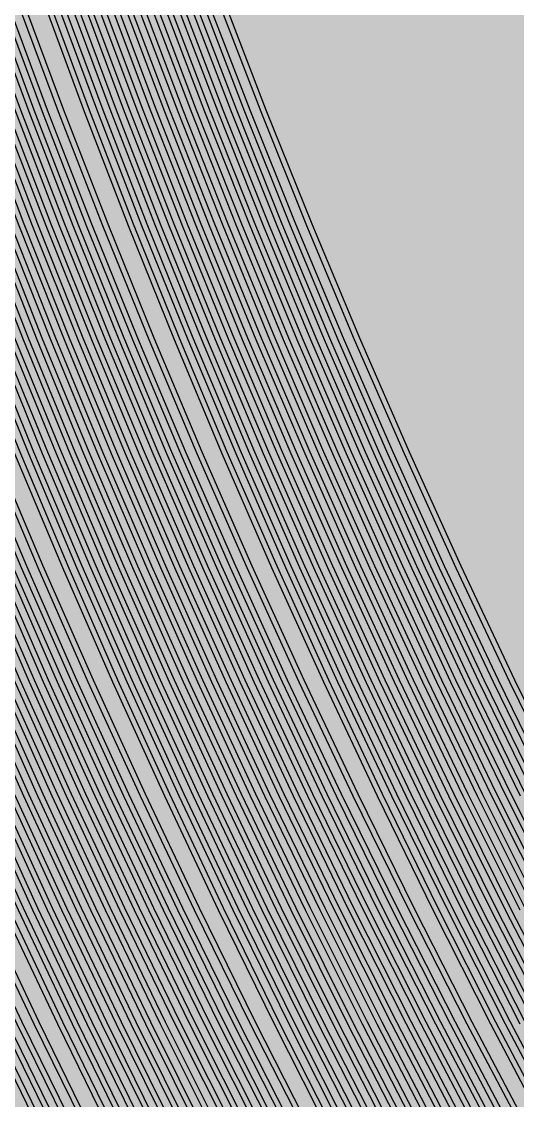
# Model space of a CAD drawing. Header units: metres. Extents: x -7231 to 10969, y -37556 to 1873.
# Drawn here: x 3864.8 to 4056, y -1401.5 to -985 of the extents above; entities that cross this region are included whole.
import ezdxf

# ---------------------------------------------------------------- set-up
doc = ezdxf.new("R2010")
doc.units = ezdxf.units.M
doc.layers.add('Metal1', color=4, linetype='CONTINUOUS')
doc.layers.add('Polyimide', color=7, linetype='CONTINUOUS')

msp = doc.modelspace()

# ---------------------------------------------------------------- hatches: boundary and pattern name
at = {"layer": 'Polyimide'}
msp.add_hatch(color=7, dxfattribs=at).paths.add_polyline_path([(4065.69, -468), (4066.67, -501.99), (4068.51, -535.99), (4071.41, -569.99), (4075.54, -603.99), (4081.04, -637.99), (4088.01, -671.99), (4096.52, -705.98), (4106.62, -739.98), (4118.33, -773.98), (4131.63, -807.98), (4146.49, -841.98), (4162.87, -875.98), (4180.68, -909.97), (4199.83, -943.97), (4220.22, -977.97), (4241.73, -1011.97), (4264.21, -1045.97), (4287.52, -1079.96), (4311.51, -1113.96), (4336.01, -1147.96), (4360.86, -1181.96), (4385.88, -1215.96), (4410.89, -1249.96), (4435.74, -1283.95), (4460.24, -1317.95), (4484.23, -1351.95), (4507.54, -1385.95), (4530.02, -1419.95), (4551.53, -1453.94), (4571.92, -1487.94), (4591.07, -1521.94), (4608.88, -1555.94), (4625.26, -1589.94), (4640.12, -1623.94), (4653.42, -1657.93), (4665.13, -1691.93), (4675.23, -1725.93), (4683.74, -1759.93), (4690.71, -1793.93), (4696.21, -1827.93), (4700.34, -1861.92), (4703.24, -1895.92), (4705.08, -1929.92), (4706.06, -1963.92), (4706.44, -1997.92), (4706.5, -2031.91), (4706.5, -4793.02), (4709.95, -4838.39), (4720.22, -4882.71), (4737.08, -4924.98), (4760.13, -4964.2), (4788.85, -4999.49), (4822.58, -5030.03), (4860.53, -5055.12), (4901.85, -5074.18), (4901.85, -5074.18), (4970.68, -5105.23), (5034.7, -5145.26), (5092.76, -5193.54), (5143.8, -5249.19), (5186.89, -5311.2), (5221.24, -5378.44), (5246.23, -5449.69), (5261.41, -5523.66), (5266.5, -5599), (5261.41, -5674.34), (5246.23, -5748.31), (5221.24, -5819.56), (5186.89, -5886.8), (5143.8, -5948.81), (5092.76, -6004.46), (5034.7, -6052.74), (4970.68, -6092.77), (4901.85, -6123.82), (4860.53, -6142.88), (4822.58, -6167.97), (4788.85, -6198.51), (4760.13, -6233.8), (4737.08, -6273.02), (4720.22, -6315.29), (4709.95, -6359.61), (4706.5, -6404.98), (4706.5, -9221.52), (4709.95, -9266.88), (4720.22, -9311.21), (4737.08, -9353.47), (4760.13, -9392.7), (4788.85, -9427.98), (4822.58, -9458.52), (4860.53, -9483.61), (4901.85, -9502.67), (4970.68, -9533.72), (5034.7, -9573.75), (5092.76, -9622.03), (5143.8, -9677.68), (5186.89, -9739.69), (5221.24, -9806.94), (5246.23, -9878.19), (5261.41, -9952.16), (5266.5, -10027.49), (5261.41, -10102.83), (5246.23, -10176.8), (5221.24, -10248.05), (5186.89, -10315.3), (5143.8, -10377.31), (5092.76, -10432.96), (5034.7, -10481.24), (4970.68, -10521.27), (4901.85, -10552.32), (4860.53, -10571.38), (4822.58, -10596.46), (4788.85, -10627), (4760.13, -10662.29), (4737.08, -10701.52), (4720.22, -10743.78), (4709.95, -10788.1), (4706.5, -10833.47), (4706.5, -13650.01), (4709.95, -13695.38), (4720.22, -13739.7), (4737.08, -13781.96), (4760.13, -13821.19), (4788.85, -13856.48), (4822.58, -13887.02), (4860.53, -13912.11), (4901.85, -13931.17), (4970.68, -13962.22), (5034.7, -14002.25), (5092.76, -14050.53), (5143.8, -14106.18), (5186.89, -14168.19), (5221.24, -14235.43), (5246.23, -14306.68), (5261.41, -14380.65), (5266.5, -14455.99), (5261.41, -14531.33), (5246.23, -14605.29), (5221.24, -14676.55), (5186.89, -14743.79), (5143.8, -14805.8), (5092.76, -14861.45), (5034.7, -14909.73), (4970.68, -14949.76), (4901.85, -14980.81), (4860.53, -14999.87), (4822.58, -15024.96), (4788.85, -15055.5), (4760.13, -15090.79), (4737.08, -15130.01), (4720.22, -15172.27), (4709.95, -15216.6), (4706.5, -15261.97), (4706.5, -15455.99), (4720.95, -15750.04), (4764.14, -16041.26), (4835.68, -16326.84), (4934.86, -16604.04), (5060.74, -16870.18), (5212.09, -17122.7), (5387.47, -17359.17), (5585.18, -17577.31), (5803.32, -17775.02), (6039.79, -17950.4), (6292.31, -18101.75), (6558.45, -18227.63), (6835.65, -18326.81), (7121.23, -18398.34), (7412.45, -18441.54), (7706.5, -18455.99), (9969.01, -18455.99), (10047.42, -18459.84), (10125.08, -18471.36), (10201.23, -18490.44), (10275.15, -18516.89), (10346.12, -18550.45), (10413.46, -18590.81), (10476.52, -18637.58), (10534.69, -18690.3), (10587.41, -18748.47), (10634.18, -18811.53), (10674.54, -18878.87), (10708.11, -18949.84), (10734.56, -19023.76), (10753.63, -19099.92), (10765.15, -19177.58), (10769.01, -19255.99), (10769.01, -20895.8), (10730.24, -20951.41), (10694.6, -21009.08), (10662.21, -21068.63), (10633.17, -21129.89), (10607.55, -21192.66), (10585.45, -21256.74), (10566.93, -21321.96), (10552.05, -21388.09), (10540.84, -21454.95), (10533.35, -21522.33), (10529.6, -21590.02), (10529.6, -21657.81), (10533.35, -21725.5), (10540.84, -21792.87), (10552.05, -21859.73), (10566.93, -21925.87), (10585.45, -21991.08), (10607.55, -22055.17), (10633.17, -22117.94), (10662.21, -22179.19), (10694.6, -22238.74), (10730.24, -22296.41), (10769.01, -22352.03), (10769.01, -32454.24), (10728.74, -32510.49), (10691.72, -32568.92), (10658.05, -32629.35), (10627.85, -32691.58), (10601.2, -32755.42), (10578.21, -32820.67), (10558.93, -32887.1), (10543.44, -32954.52), (10531.77, -33022.71), (10523.97, -33091.44), (10520.07, -33160.51), (10520.07, -33229.69), (10523.97, -33298.75), (10531.77, -33367.49), (10543.44, -33435.67), (10558.93, -33503.09), (10578.21, -33569.53), (10601.2, -33634.77), (10627.85, -33698.61), (10658.05, -33760.85), (10691.72, -33821.28), (10728.74, -33879.71), (10769.01, -33935.96), (10769.01, -36556), (10765.15, -36634.41), (10753.63, -36712.07), (10734.56, -36788.23), (10708.11, -36862.15), (10674.54, -36933.12), (10634.18, -37000.46), (10587.41, -37063.51), (10534.69, -37121.69), (10476.52, -37174.41), (10413.46, -37221.18), (10346.12, -37261.54), (10275.15, -37295.1), (10201.23, -37321.55), (10125.08, -37340.63), (10047.42, -37352.15), (9969.01, -37356), (-6231.01, -37356), (-6309.42, -37352.15), (-6387.08, -37340.63), (-6463.23, -37321.55), (-6537.15, -37295.1), (-6608.12, -37261.54), (-6675.46, -37221.18), (-6738.52, -37174.41), (-6796.69, -37121.69), (-6849.41, -37063.51), (-6896.18, -37000.46), (-6936.54, -36933.12), (-6970.11, -36862.15), (-6996.56, -36788.23), (-7015.63, -36712.07), (-7027.15, -36634.41), (-7031.01, -36556), (-7031.01, -33936), (-6990.74, -33879.75), (-6953.7, -33821.31), (-6920.03, -33760.88), (-6889.82, -33698.64), (-6863.18, -33634.8), (-6840.18, -33569.55), (-6820.9, -33503.11), (-6805.4, -33435.69), (-6793.74, -33367.49), (-6785.94, -33298.75), (-6782.03, -33229.68), (-6782.03, -33160.5), (-6785.94, -33091.43), (-6793.74, -33022.69), (-6805.4, -32954.5), (-6820.9, -32887.07), (-6840.18, -32820.63), (-6863.18, -32755.39), (-6889.82, -32691.54), (-6920.03, -32629.3), (-6953.7, -32568.87), (-6990.74, -32510.43), (-7031.01, -32454.18), (-7031.01, -22364.83), (-6990.74, -22308.58), (-6953.7, -22250.14), (-6920.03, -22189.71), (-6889.82, -22127.47), (-6863.18, -22063.62), (-6840.18, -21998.38), (-6820.9, -21931.94), (-6805.4, -21864.51), (-6793.74, -21796.32), (-6785.94, -21727.58), (-6782.03, -21658.51), (-6782.03, -21589.33), (-6785.94, -21520.26), (-6793.74, -21451.52), (-6805.4, -21383.32), (-6820.9, -21315.9), (-6840.18, -21249.46), (-6863.18, -21184.21), (-6889.82, -21120.37), (-6920.03, -21058.13), (-6953.7, -20997.7), (-6990.74, -20939.26), (-7031.01, -20883.01), (-7031.01, -19255.99), (-7027.15, -19177.58), (-7015.63, -19099.92), (-6996.56, -19023.76), (-6970.11, -18949.84), (-6936.54, -18878.87), (-6896.18, -18811.53), (-6849.41, -18748.47), (-6796.69, -18690.3), (-6738.52, -18637.58), (-6675.46, -18590.81), (-6608.12, -18550.45), (-6537.15, -18516.89), (-6463.23, -18490.44), (-6387.08, -18471.36), (-6309.42, -18459.84), (-6231.01, -18455.99), (-3968.5, -18455.99), (-3674.45, -18441.54), (-3383.23, -18398.34), (-3097.65, -18326.81), (-2820.45, -18227.63), (-2554.31, -18101.75), (-2301.79, -17950.4), (-2065.32, -17775.02), (-1847.18, -17577.31), (-1649.47, -17359.17), (-1474.09, -17122.7), (-1322.74, -16870.18), (-1196.86, -16604.04), (-1097.68, -16326.84), (-1026.14, -16041.26), (-982.95, -15750.04), (-968.5, -15455.99), (-968.5, -15261.97), (-971.95, -15216.6), (-982.22, -15172.27), (-999.08, -15130.01), (-1022.13, -15090.79), (-1050.85, -15055.5), (-1084.58, -15024.96), (-1122.53, -14999.87), (-1163.85, -14980.81), (-1232.68, -14949.76), (-1296.7, -14909.73), (-1354.76, -14861.45), (-1405.8, -14805.8), (-1448.89, -14743.79), (-1483.24, -14676.55), (-1508.23, -14605.29), (-1523.41, -14531.33), (-1528.5, -14455.99), (-1523.41, -14380.65), (-1508.23, -14306.68), (-1483.24, -14235.43), (-1448.89, -14168.19), (-1405.8, -14106.18), (-1354.76, -14050.53), (-1296.7, -14002.25), (-1232.68, -13962.22), (-1163.85, -13931.17), (-1122.53, -13912.11), (-1084.58, -13887.02), (-1050.85, -13856.48), (-1022.13, -13821.19), (-999.08, -13781.96), (-982.22, -13739.7), (-971.95, -13695.38), (-968.5, -13650.01), (-968.5, -12309.64), (-971.95, -12264.27), (-982.22, -12219.94), (-999.08, -12177.68), (-1022.13, -12138.46), (-1050.85, -12103.17), (-1084.58, -12072.63), (-1122.53, -12047.54), (-1163.85, -12028.48), (-1232.68, -11997.43), (-1296.7, -11957.4), (-1354.76, -11909.12), (-1405.8, -11853.47), (-1448.89, -11791.46), (-1483.24, -11724.22), (-1508.23, -11652.96), (-1523.41, -11579), (-1528.5, -11503.66), (-1523.41, -11428.32), (-1508.23, -11354.35), (-1483.24, -11283.1), (-1448.89, -11215.86), (-1405.8, -11153.85), (-1354.76, -11098.2), (-1296.7, -11049.92), (-1232.68, -11009.89), (-1163.85, -10978.84), (-1122.53, -10959.78), (-1084.58, -10934.69), (-1050.85, -10904.15), (-1022.13, -10868.86), (-999.08, -10829.63), (-982.22, -10787.37), (-971.95, -10743.05), (-968.5, -10697.68), (-968.5, -9357.31), (-971.95, -9311.94), (-982.22, -9267.62), (-999.08, -9225.35), (-1022.13, -9186.13), (-1050.85, -9150.84), (-1084.58, -9120.3), (-1122.53, -9095.21), (-1163.85, -9076.15), (-1163.85, -9076.15), (-1232.68, -9045.1), (-1296.7, -9005.07), (-1354.76, -8956.79), (-1405.8, -8901.14), (-1448.89, -8839.13), (-1483.24, -8771.89), (-1508.23, -8700.64), (-1523.41, -8626.67), (-1528.5, -8551.33), (-1523.41, -8475.99), (-1508.23, -8402.02), (-1483.24, -8330.77), (-1448.89, -8263.53), (-1405.8, -8201.52), (-1354.76, -8145.87), (-1296.7, -8097.59), (-1232.68, -8057.56), (-1163.85, -8026.51), (-1163.85, -8026.51), (-1122.53, -8007.45), (-1084.58, -7982.36), (-1050.85, -7951.82), (-1022.13, -7916.53), (-999.08, -7877.31), (-982.22, -7835.04), (-971.95, -7790.72), (-968.5, -7745.35), (-968.5, -6404.98), (-971.95, -6359.61), (-982.22, -6315.29), (-999.08, -6273.02), (-1022.13, -6233.8), (-1050.85, -6198.51), (-1084.58, -6167.97), (-1122.53, -6142.88), (-1163.85, -6123.82), (-1163.85, -6123.82), (-1232.68, -6092.77), (-1296.7, -6052.74), (-1354.76, -6004.46), (-1405.8, -5948.81), (-1448.89, -5886.8), (-1483.24, -5819.56), (-1508.23, -5748.31), (-1523.41, -5674.34), (-1528.5, -5599), (-1523.41, -5523.66), (-1508.23, -5449.69), (-1483.24, -5378.44), (-1448.89, -5311.2), (-1405.8, -5249.19), (-1354.76, -5193.54), (-1296.7, -5145.26), (-1232.68, -5105.23), (-1163.85, -5074.18), (-1163.85, -5074.18), (-1122.53, -5055.12), (-1084.58, -5030.03), (-1050.85, -4999.49), (-1022.13, -4964.2), (-999.08, -4924.98), (-982.22, -4882.71), (-971.95, -4838.39), (-968.5, -4793.02), (-968.5, -2031.91), (-968.44, -1997.92), (-968.06, -1963.92), (-967.05, -1929.92), (-965.18, -1895.92), (-962.22, -1861.92), (-958.01, -1827.93), (-952.41, -1793.93), (-945.31, -1759.93), (-936.64, -1725.93), (-926.35, -1691.93), (-914.43, -1657.93), (-900.88, -1623.94), (-885.74, -1589.94), (-869.05, -1555.94), (-850.91, -1521.94), (-831.4, -1487.94), (-810.63, -1453.94), (-788.72, -1419.95), (-765.82, -1385.95), (-742.07, -1351.95), (-717.63, -1317.95), (-692.67, -1283.95), (-667.36, -1249.96), (-641.88, -1215.96), (-616.39, -1181.96), (-591.08, -1147.96), (-566.12, -1113.96), (-541.68, -1079.96), (-517.93, -1045.97), (-495.03, -1011.97), (-473.12, -977.97), (-452.35, -943.97), (-432.84, -909.97), (-414.7, -875.98), (-398.01, -841.98), (-382.87, -807.98), (-369.32, -773.98), (-357.4, -739.98), (-347.11, -705.98), (-338.44, -671.99), (-331.34, -637.99), (-325.74, -603.99), (-321.53, -569.99), (-318.57, -535.99), (-316.7, -501.99), (-315.69, -468), (-315.31, -434), (-315.25, -400), (-315.25, 401), (-315.25, 451), (-315.25, 1644), (-270.25, 1644), (-270.03, 1637.13), (-269.35, 1630.29), (-268.23, 1623.52), (-266.67, 1616.82), (-264.68, 1610.25), (-262.26, 1603.82), (-259.42, 1597.56), (-256.18, 1591.5), (-252.55, 1585.67), (-248.55, 1580.08), (-244.19, 1574.77), (-239.5, 1569.75), (-234.48, 1565.06), (-229.17, 1560.7), (-223.58, 1556.7), (-217.75, 1553.07), (-211.69, 1549.83), (-205.43, 1546.99), (-199, 1544.57), (-192.43, 1542.58), (-185.73, 1541.02), (-178.96, 1539.9), (-172.12, 1539.22), (-165.25, 1539), (-158.38, 1539.22), (-151.54, 1539.9), (-144.77, 1541.02), (-138.07, 1542.58), (-131.5, 1544.57), (-125.07, 1546.99), (-118.81, 1549.83), (-112.75, 1553.07), (-106.92, 1556.7), (-101.33, 1560.7), (-96.02, 1565.06), (-91, 1569.75), (-86.31, 1574.77), (-81.95, 1580.08), (-77.95, 1585.67), (-74.32, 1591.5), (-71.08, 1597.56), (-68.24, 1603.82), (-65.82, 1610.25), (-63.83, 1616.82), (-62.27, 1623.52), (-61.15, 1630.29), (-60.47, 1637.13), (-60.25, 1644), (1853, 1644), (1853, 1573), (3815.25, 1573), (3815.46, 1579.54), (3816.11, 1586.05), (3817.17, 1592.51), (3818.66, 1598.88), (3820.56, 1605.14), (3822.86, 1611.27), (3825.56, 1617.23), (3828.65, 1623), (3832.1, 1628.56), (3835.91, 1633.88), (3840.07, 1638.93), (3844.54, 1643.71), (3849.32, 1648.18), (3854.37, 1652.34), (3859.69, 1656.15), (3865.25, 1659.6), (3871.02, 1662.69), (3876.98, 1665.39), (3883.11, 1667.69), (3889.37, 1669.59), (3895.74, 1671.08), (3902.2, 1672.14), (3908.71, 1672.79), (3915.25, 1673), (3921.79, 1672.79), (3928.3, 1672.14), (3934.76, 1671.08), (3941.13, 1669.59), (3947.39, 1667.69), (3953.52, 1665.39), (3959.48, 1662.69), (3965.25, 1659.6), (3970.81, 1656.15), (3976.13, 1652.34), (3981.18, 1648.18), (3985.96, 1643.71), (3990.43, 1638.93), (3994.59, 1633.88), (3998.4, 1628.56), (4001.85, 1623), (4004.94, 1617.23), (4007.64, 1611.27), (4009.94, 1605.14), (4011.84, 1598.88), (4013.33, 1592.51), (4014.39, 1586.05), (4015.04, 1579.54), (4015.25, 1573), (4065.25, 1573), (4065.25, 451), (4065.25, 401), (4065.25, -400), (4065.31, -434), (4065.69, -468)])

# ---------------------------------------------------------------- linework, layer by layer
at = {"layer": 'Metal1'}
for points in [[(3873.19, -1416.09), (3851.79, -1372.06), (3831.11, -1328.03), (3811.17, -1284), (3791.95, -1239.97), (3773.45, -1195.93), (3755.64, -1151.9), (3738.53, -1107.87), (3722.11, -1063.84), (3706.37, -1019.81), (3691.3, -975.77), (3676.9, -931.74), (3663.16, -887.71), (3650.08, -843.68), (3637.64, -799.65), (3625.84, -755.61), (3614.68, -711.58), (3604.15, -667.55), (3594.25, -623.52), (3584.97, -579.49), (3576.31, -535.45)], [(3578.27, -535.08), (3586.93, -579.09), (3596.2, -623.09), (3606.1, -667.1), (3616.62, -711.1), (3627.77, -755.11), (3639.57, -799.12), (3652, -843.12), (3665.08, -887.13), (3678.81, -931.13), (3693.2, -975.14), (3708.26, -1019.15), (3723.99, -1063.15), (3740.4, -1107.16), (3757.5, -1151.17), (3775.29, -1195.17), (3793.79, -1239.18), (3813, -1283.18), (3832.93, -1327.19), (3853.59, -1371.2), (3874.99, -1415.2)], [(3878.93, -1416.09), (3857.44, -1372.06), (3836.7, -1328.03), (3816.69, -1284), (3797.41, -1239.97), (3778.83, -1195.93), (3760.97, -1151.9), (3743.8, -1107.87), (3727.32, -1063.84), (3711.53, -1019.81), (3696.41, -975.78), (3681.96, -931.74), (3668.17, -887.71), (3655.03, -843.68), (3642.55, -799.65), (3630.71, -755.62), (3619.51, -711.58), (3608.95, -667.55), (3599.01, -623.52), (3589.7, -579.49), (3581.01, -535.45)], [(3582.97, -535.08), (3591.66, -579.09), (3600.97, -623.09), (3610.9, -667.1), (3621.46, -711.1), (3632.65, -755.11), (3644.48, -799.11), (3656.95, -843.12), (3670.08, -887.13), (3683.86, -931.13), (3698.3, -975.14), (3713.41, -1019.15), (3729.2, -1063.15), (3745.67, -1107.16), (3762.83, -1151.16), (3780.68, -1195.17), (3799.24, -1239.18), (3818.52, -1283.18), (3838.52, -1327.19), (3859.25, -1371.2), (3880.72, -1415.2)], [(3884.66, -1416.09), (3863.1, -1372.06), (3842.29, -1328.03), (3822.21, -1284), (3802.86, -1239.97), (3784.22, -1195.94), (3766.29, -1151.9), (3749.06, -1107.87), (3732.53, -1063.84), (3716.68, -1019.81), (3701.51, -975.78), (3687.01, -931.74), (3673.17, -887.71), (3659.99, -843.68), (3647.47, -799.65), (3635.59, -755.62), (3624.35, -711.58), (3613.75, -667.55), (3603.78, -623.52), (3594.43, -579.49), (3585.71, -535.45)], [(3587.67, -535.08), (3596.39, -579.08), (3605.73, -623.09), (3615.69, -667.1), (3626.29, -711.1), (3637.52, -755.11), (3649.39, -799.11), (3661.91, -843.12), (3675.08, -887.13), (3688.91, -931.13), (3703.4, -975.14), (3718.57, -1019.14), (3734.41, -1063.15), (3750.93, -1107.16), (3768.15, -1151.16), (3786.07, -1195.17), (3804.69, -1239.18), (3824.04, -1283.18), (3844.1, -1327.19), (3864.91, -1371.2), (3886.45, -1415.2)], [(3891.16, -1416.09), (3869.57, -1372.06), (3848.72, -1328.03), (3828.62, -1284), (3809.24, -1239.97), (3790.58, -1195.94), (3772.62, -1151.9), (3755.37, -1107.87), (3738.81, -1063.84), (3722.94, -1019.81), (3707.75, -975.78), (3693.23, -931.74), (3679.37, -887.71), (3666.18, -843.68), (3653.63, -799.65), (3641.74, -755.62), (3630.48, -711.58), (3619.87, -667.55), (3609.88, -623.52), (3600.52, -579.49), (3591.79, -535.45)], [(3593.75, -535.08), (3602.48, -579.08), (3611.84, -623.09), (3621.81, -667.1), (3632.42, -711.1), (3643.67, -755.11), (3655.56, -799.11), (3668.1, -843.12), (3681.28, -887.13), (3695.13, -931.13), (3709.64, -975.14), (3724.83, -1019.14), (3740.69, -1063.15), (3757.24, -1107.16), (3774.48, -1151.16), (3792.42, -1195.17), (3811.07, -1239.18), (3830.44, -1283.18), (3850.54, -1327.19), (3871.37, -1371.19), (3892.95, -1415.2)], [(3900.18, -1416.09), (3878.71, -1372.06), (3857.98, -1328.03), (3837.99, -1284), (3818.71, -1239.97), (3800.16, -1195.93), (3782.3, -1151.9), (3765.15, -1107.87), (3748.68, -1063.84), (3732.9, -1019.81), (3717.79, -975.78), (3703.35, -931.74), (3689.57, -887.71), (3676.44, -843.68), (3663.97, -799.65), (3652.14, -755.61), (3640.95, -711.58), (3630.39, -667.55), (3620.46, -623.52), (3611.15, -579.49), (3602.47, -535.45)], [(3604.43, -535.08), (3613.11, -579.09), (3622.41, -623.09), (3632.34, -667.1), (3642.89, -711.1), (3654.07, -755.11), (3665.9, -799.12), (3678.36, -843.12), (3691.48, -887.13), (3705.25, -931.13), (3719.68, -975.14), (3734.78, -1019.15), (3750.56, -1063.15), (3767.01, -1107.16), (3784.16, -1151.16), (3802, -1195.17), (3820.55, -1239.18), (3839.82, -1283.18), (3859.8, -1327.19), (3880.52, -1371.2), (3901.97, -1415.2)], [(3905.92, -1416.09), (3884.37, -1372.06), (3863.57, -1328.03), (3843.51, -1284), (3824.17, -1239.97), (3805.54, -1195.94), (3787.63, -1151.9), (3770.41, -1107.87), (3753.89, -1063.84), (3738.05, -1019.81), (3722.89, -975.78), (3708.4, -931.74), (3694.57, -887.71), (3681.4, -843.68), (3668.88, -799.65), (3657.01, -755.62), (3645.78, -711.58), (3635.19, -667.55), (3625.22, -623.52), (3615.89, -579.49), (3607.17, -535.45)], [(3609.13, -535.08), (3617.84, -579.09), (3627.18, -623.09), (3637.13, -667.1), (3647.72, -711.1), (3658.95, -755.11), (3670.81, -799.11), (3683.32, -843.12), (3696.48, -887.13), (3710.3, -931.13), (3724.78, -975.14), (3739.94, -1019.14), (3755.77, -1063.15), (3772.28, -1107.16), (3789.48, -1151.16), (3807.39, -1195.17), (3826, -1239.18), (3845.33, -1283.18), (3865.39, -1327.19), (3886.17, -1371.2), (3907.71, -1415.2)], [(3911.65, -1416.09), (3890.03, -1372.06), (3869.16, -1328.03), (3849.03, -1284), (3829.62, -1239.97), (3810.93, -1195.94), (3792.95, -1151.91), (3775.68, -1107.87), (3759.1, -1063.84), (3743.2, -1019.81), (3727.99, -975.78), (3713.45, -931.75), (3699.57, -887.71), (3686.36, -843.68), (3673.8, -799.65), (3661.89, -755.62), (3650.62, -711.58), (3639.99, -667.55), (3629.99, -623.52), (3620.62, -579.49), (3611.87, -535.45)], [(3613.84, -535.08), (3622.58, -579.08), (3631.94, -623.09), (3641.93, -667.1), (3652.56, -711.1), (3663.82, -755.11), (3675.73, -799.11), (3688.28, -843.12), (3701.49, -887.13), (3715.35, -931.13), (3729.88, -975.14), (3745.09, -1019.14), (3760.97, -1063.15), (3777.54, -1107.16), (3794.81, -1151.16), (3812.78, -1195.17), (3831.45, -1239.17), (3850.85, -1283.18), (3870.97, -1327.19), (3891.83, -1371.19), (3913.44, -1415.2)], [(3917.38, -1416.1), (3895.69, -1372.06), (3874.75, -1328.03), (3854.54, -1284), (3835.07, -1239.97), (3816.32, -1195.94), (3798.28, -1151.91), (3780.94, -1107.87), (3764.31, -1063.84), (3748.36, -1019.81), (3733.09, -975.78), (3718.5, -931.75), (3704.58, -887.71), (3691.32, -843.68), (3678.71, -799.65), (3666.76, -755.62), (3655.45, -711.59), (3644.78, -667.55), (3634.75, -623.52), (3625.35, -579.49), (3616.57, -535.46)], [(3618.54, -535.08), (3627.31, -579.08), (3636.7, -623.09), (3646.73, -667.1), (3657.39, -711.1), (3668.69, -755.11), (3680.64, -799.11), (3693.24, -843.12), (3706.49, -887.12), (3720.4, -931.13), (3734.99, -975.14), (3750.24, -1019.14), (3766.18, -1063.15), (3782.81, -1107.15), (3800.13, -1151.16), (3818.16, -1195.17), (3836.9, -1239.17), (3856.37, -1283.18), (3876.56, -1327.19), (3897.49, -1371.19), (3919.17, -1415.2)], [(3923.12, -1416.1), (3901.35, -1372.07), (3880.34, -1328.03), (3860.06, -1284), (3840.52, -1239.97), (3821.7, -1195.94), (3803.6, -1151.91), (3786.21, -1107.88), (3769.51, -1063.84), (3753.51, -1019.81), (3738.19, -975.78), (3723.55, -931.75), (3709.58, -887.72), (3696.28, -843.68), (3683.63, -799.65), (3671.63, -755.62), (3660.29, -711.59), (3649.58, -667.55), (3639.52, -623.52), (3630.08, -579.49), (3621.27, -535.46)], [(3623.24, -535.08), (3632.04, -579.08), (3641.47, -623.09), (3651.53, -667.09), (3662.23, -711.1), (3673.57, -755.11), (3685.56, -799.11), (3698.19, -843.12), (3711.49, -887.12), (3725.45, -931.13), (3740.09, -975.14), (3755.4, -1019.14), (3771.39, -1063.15), (3788.07, -1107.15), (3805.46, -1151.16), (3823.55, -1195.17), (3842.35, -1239.17), (3861.88, -1283.18), (3882.15, -1327.19), (3903.15, -1371.19), (3924.9, -1415.2)], [(3928.85, -1416.1), (3907.01, -1372.07), (3885.92, -1328.04), (3865.58, -1284), (3845.97, -1239.97), (3827.09, -1195.94), (3808.93, -1151.91), (3791.47, -1107.88), (3774.72, -1063.84), (3758.67, -1019.81), (3743.29, -975.78), (3728.6, -931.75), (3714.59, -887.72), (3701.23, -843.68), (3688.54, -799.65), (3676.51, -755.62), (3665.12, -711.59), (3654.38, -667.55), (3644.28, -623.52), (3634.81, -579.49), (3625.98, -535.46)], [(3627.94, -535.08), (3636.77, -579.08), (3646.23, -623.09), (3656.33, -667.09), (3667.06, -711.1), (3678.44, -755.11), (3690.47, -799.11), (3703.15, -843.12), (3716.5, -887.12), (3730.5, -931.13), (3745.19, -975.13), (3760.55, -1019.14), (3776.6, -1063.15), (3793.34, -1107.15), (3810.78, -1151.16), (3828.94, -1195.16), (3847.81, -1239.17), (3867.4, -1283.18), (3887.73, -1327.18), (3908.81, -1371.19), (3930.64, -1415.2)], [(3934.59, -1416.1), (3912.67, -1372.07), (3891.51, -1328.04), (3871.1, -1284.01), (3851.42, -1239.97), (3832.48, -1195.94), (3814.25, -1151.91), (3796.74, -1107.88), (3779.93, -1063.85), (3763.82, -1019.81), (3748.4, -975.78), (3733.65, -931.75), (3719.59, -887.72), (3706.19, -843.68), (3693.46, -799.65), (3681.38, -755.62), (3669.96, -711.59), (3659.18, -667.56), (3649.04, -623.52), (3639.55, -579.49), (3630.68, -535.46)], [(3632.64, -535.08), (3641.5, -579.08), (3651, -623.09), (3661.13, -667.09), (3671.9, -711.1), (3683.32, -755.1), (3695.38, -799.11), (3708.11, -843.12), (3721.5, -887.12), (3735.56, -931.13), (3750.29, -975.13), (3765.7, -1019.14), (3781.81, -1063.15), (3798.6, -1107.15), (3816.11, -1151.16), (3834.32, -1195.16), (3853.26, -1239.17), (3872.92, -1283.18), (3893.32, -1327.18), (3914.47, -1371.19), (3936.37, -1415.2)], [(3940.32, -1416.1), (3918.33, -1372.07), (3897.1, -1328.04), (3876.62, -1284.01), (3856.88, -1239.97), (3837.87, -1195.94), (3819.58, -1151.91), (3802.01, -1107.88), (3785.14, -1063.85), (3768.97, -1019.81), (3753.5, -975.78), (3738.71, -931.75), (3724.59, -887.72), (3711.15, -843.69), (3698.37, -799.65), (3686.26, -755.62), (3674.79, -711.59), (3663.98, -667.56), (3653.81, -623.52), (3644.28, -579.49), (3635.38, -535.46)], [(3637.34, -535.08), (3646.23, -579.08), (3655.76, -623.09), (3665.92, -667.09), (3676.73, -711.1), (3688.19, -755.1), (3700.3, -799.11), (3713.07, -843.11), (3726.5, -887.12), (3740.61, -931.13), (3755.39, -975.13), (3770.86, -1019.14), (3787.01, -1063.14), (3803.87, -1107.15), (3821.43, -1151.16), (3839.71, -1195.16), (3858.71, -1239.17), (3878.44, -1283.18), (3898.91, -1327.18), (3920.13, -1371.19), (3942.1, -1415.19)], [(3946.05, -1416.1), (3923.99, -1372.07), (3902.69, -1328.04), (3882.14, -1284.01), (3862.33, -1239.98), (3843.25, -1195.94), (3824.9, -1151.91), (3807.27, -1107.88), (3790.35, -1063.85), (3774.13, -1019.82), (3758.6, -975.78), (3743.76, -931.75), (3729.6, -887.72), (3716.11, -843.69), (3703.29, -799.65), (3691.13, -755.62), (3679.63, -711.59), (3668.78, -667.56), (3658.57, -623.52), (3649.01, -579.49), (3640.08, -535.46)], [(3642.05, -535.07), (3650.97, -579.08), (3660.52, -623.09), (3670.72, -667.09), (3681.57, -711.1), (3693.06, -755.1), (3705.21, -799.11), (3718.03, -843.11), (3731.51, -887.12), (3745.66, -931.13), (3760.49, -975.13), (3776.01, -1019.14), (3792.22, -1063.14), (3809.13, -1107.15), (3826.76, -1151.16), (3845.09, -1195.16), (3864.16, -1239.17), (3883.95, -1283.17), (3904.49, -1327.18), (3925.78, -1371.19), (3947.84, -1415.19)], [(3951.79, -1416.1), (3929.65, -1372.07), (3908.27, -1328.04), (3887.65, -1284.01), (3867.78, -1239.98), (3848.64, -1195.94), (3830.23, -1151.91), (3812.54, -1107.88), (3795.56, -1063.85), (3779.28, -1019.82), (3763.7, -975.78), (3748.81, -931.75), (3734.6, -887.72), (3721.07, -843.69), (3708.2, -799.65), (3696.01, -755.62), (3684.46, -711.59), (3673.58, -667.56), (3663.34, -623.52), (3653.74, -579.49), (3644.78, -535.46)], [(3646.75, -535.07), (3655.7, -579.08), (3665.29, -623.09), (3675.52, -667.09), (3686.4, -711.1), (3697.94, -755.1), (3710.13, -799.11), (3722.98, -843.11), (3736.51, -887.12), (3750.71, -931.12), (3765.59, -975.13), (3781.16, -1019.14), (3797.43, -1063.14), (3814.4, -1107.15), (3832.08, -1151.15), (3850.48, -1195.16), (3869.61, -1239.17), (3889.47, -1283.17), (3910.08, -1327.18), (3931.44, -1371.19), (3953.57, -1415.19)], [(3957.52, -1416.1), (3935.31, -1372.07), (3913.86, -1328.04), (3893.17, -1284.01), (3873.23, -1239.98), (3854.03, -1195.95), (3835.56, -1151.91), (3817.8, -1107.88), (3800.77, -1063.85), (3784.44, -1019.82), (3768.8, -975.79), (3753.86, -931.75), (3739.6, -887.72), (3726.03, -843.69), (3713.12, -799.66), (3700.88, -755.62), (3689.3, -711.59), (3678.38, -667.56), (3668.1, -623.53), (3658.47, -579.49), (3649.49, -535.46)], [(3651.45, -535.07), (3660.43, -579.08), (3670.05, -623.08), (3680.32, -667.09), (3691.24, -711.1), (3702.81, -755.1), (3715.04, -799.11), (3727.94, -843.11), (3741.51, -887.12), (3755.76, -931.12), (3770.69, -975.13), (3786.32, -1019.14), (3802.64, -1063.14), (3819.66, -1107.15), (3837.4, -1151.15), (3855.87, -1195.16), (3875.06, -1239.17), (3894.99, -1283.17), (3915.67, -1327.18), (3937.1, -1371.18), (3959.3, -1415.19)], [(3963.26, -1416.11), (3940.97, -1372.07), (3919.45, -1328.04), (3898.69, -1284.01), (3878.68, -1239.98), (3859.42, -1195.95), (3840.88, -1151.92), (3823.07, -1107.88), (3805.98, -1063.85), (3789.59, -1019.82), (3773.9, -975.79), (3758.91, -931.75), (3744.61, -887.72), (3730.98, -843.69), (3718.03, -799.66), (3705.75, -755.62), (3694.13, -711.59), (3683.17, -667.56), (3672.87, -623.53), (3663.2, -579.49), (3654.19, -535.46)], [(3656.15, -535.07), (3665.16, -579.08), (3674.82, -623.08), (3685.12, -667.09), (3696.07, -711.09), (3707.68, -755.1), (3719.96, -799.11), (3732.9, -843.11), (3746.51, -887.12), (3760.81, -931.12), (3775.79, -975.13), (3791.47, -1019.13), (3807.85, -1063.14), (3824.93, -1107.15), (3842.73, -1151.15), (3861.25, -1195.16), (3880.51, -1239.16), (3900.51, -1283.17), (3921.25, -1327.18), (3942.76, -1371.18), (3965.03, -1415.19)], [(3968.99, -1416.11), (3946.63, -1372.08), (3925.04, -1328.04), (3904.21, -1284.01), (3884.13, -1239.98), (3864.8, -1195.95), (3846.21, -1151.92), (3828.34, -1107.88), (3811.18, -1063.85), (3794.74, -1019.82), (3779.01, -975.79), (3763.96, -931.75), (3749.61, -887.72), (3735.94, -843.69), (3722.95, -799.66), (3710.63, -755.62), (3698.97, -711.59), (3687.97, -667.56), (3677.63, -623.53), (3667.94, -579.49), (3658.89, -535.46)], [(3660.85, -535.07), (3669.89, -579.08), (3679.58, -623.08), (3689.92, -667.09), (3700.91, -711.09), (3712.56, -755.1), (3724.87, -799.1), (3737.86, -843.11), (3751.52, -887.12), (3765.86, -931.12), (3780.89, -975.13), (3796.62, -1019.13), (3813.05, -1063.14), (3830.19, -1107.14), (3848.05, -1151.15), (3866.64, -1195.16), (3885.96, -1239.16), (3906.02, -1283.17), (3926.84, -1327.18), (3948.42, -1371.18), (3970.77, -1415.19)], [(3975.48, -1416.11), (3953.09, -1372.08), (3931.47, -1328.04), (3910.62, -1284.01), (3890.51, -1239.98), (3871.16, -1195.95), (3852.54, -1151.92), (3834.64, -1107.88), (3817.47, -1063.85), (3801.01, -1019.82), (3785.25, -975.79), (3770.19, -931.76), (3755.81, -887.72), (3742.13, -843.69), (3729.12, -799.66), (3716.78, -755.63), (3705.1, -711.59), (3694.09, -667.56), (3683.74, -623.53), (3674.03, -579.49), (3664.97, -535.46)], [(3666.93, -535.07), (3675.99, -579.08), (3685.69, -623.08), (3696.04, -667.09), (3707.04, -711.09), (3718.71, -755.1), (3731.04, -799.1), (3744.04, -843.11), (3757.72, -887.12), (3772.08, -931.12), (3787.13, -975.13), (3802.88, -1019.13), (3819.34, -1063.14), (3836.5, -1107.14), (3854.38, -1151.15), (3872.99, -1195.16), (3892.34, -1239.16), (3912.43, -1283.17), (3933.27, -1327.18), (3954.88, -1371.18), (3977.26, -1415.19)], [(3984.51, -1416.11), (3962.24, -1372.07), (3940.73, -1328.04), (3919.99, -1284.01), (3899.99, -1239.98), (3880.74, -1195.95), (3862.22, -1151.91), (3844.42, -1107.88), (3827.33, -1063.85), (3810.96, -1019.82), (3795.28, -975.79), (3780.3, -931.75), (3766.01, -887.72), (3752.39, -843.69), (3739.45, -799.66), (3727.18, -755.62), (3715.57, -711.59), (3704.61, -667.56), (3694.31, -623.53), (3684.66, -579.49), (3675.65, -535.46)], [(3677.61, -535.07), (3686.62, -579.08), (3696.26, -623.08), (3706.56, -667.09), (3717.51, -711.09), (3729.11, -755.1), (3741.37, -799.11), (3754.31, -843.11), (3767.91, -887.12), (3782.2, -931.12), (3797.17, -975.13), (3812.84, -1019.13), (3829.2, -1063.14), (3846.28, -1107.15), (3864.06, -1151.15), (3882.58, -1195.16), (3901.82, -1239.16), (3921.8, -1283.17), (3942.54, -1327.18), (3964.03, -1371.18), (3986.29, -1415.19)], [(3990.24, -1416.11), (3967.9, -1372.08), (3946.32, -1328.04), (3925.51, -1284.01), (3905.44, -1239.98), (3886.12, -1195.95), (3867.54, -1151.92), (3849.68, -1107.88), (3832.54, -1063.85), (3816.11, -1019.82), (3800.39, -975.79), (3785.35, -931.75), (3771.01, -887.72), (3757.35, -843.69), (3744.37, -799.66), (3732.05, -755.62), (3720.4, -711.59), (3709.41, -667.56), (3699.08, -623.53), (3689.39, -579.49), (3680.35, -535.46)], [(3682.31, -535.07), (3691.35, -579.08), (3701.03, -623.08), (3711.36, -667.09), (3722.34, -711.09), (3733.98, -755.1), (3746.29, -799.11), (3759.27, -843.11), (3772.92, -887.12), (3787.25, -931.12), (3802.27, -975.13), (3817.99, -1019.13), (3834.41, -1063.14), (3851.54, -1107.15), (3869.39, -1151.15), (3887.96, -1195.16), (3907.27, -1239.16), (3927.32, -1283.17), (3948.12, -1327.18), (3969.69, -1371.18), (3992.02, -1415.19)], [(3995.98, -1416.11), (3973.56, -1372.08), (3951.91, -1328.04), (3931.02, -1284.01), (3910.9, -1239.98), (3891.51, -1195.95), (3872.87, -1151.92), (3854.95, -1107.88), (3837.75, -1063.85), (3821.27, -1019.82), (3805.49, -975.79), (3790.41, -931.76), (3776.02, -887.72), (3762.31, -843.69), (3749.28, -799.66), (3736.93, -755.63), (3725.24, -711.59), (3714.21, -667.56), (3703.84, -623.53), (3694.12, -579.49), (3685.05, -535.46)], [(3687.01, -535.07), (3696.08, -579.08), (3705.79, -623.08), (3716.15, -667.09), (3727.17, -711.09), (3738.86, -755.1), (3751.2, -799.1), (3764.22, -843.11), (3777.92, -887.12), (3792.3, -931.12), (3807.37, -975.13), (3823.14, -1019.13), (3839.62, -1063.14), (3856.81, -1107.14), (3874.71, -1151.15), (3893.35, -1195.16), (3912.72, -1239.16), (3932.84, -1283.17), (3953.71, -1327.17), (3975.34, -1371.18), (3997.75, -1415.19)], [(4001.71, -1416.11), (3979.21, -1372.08), (3957.49, -1328.05), (3936.54, -1284.01), (3916.35, -1239.98), (3896.9, -1195.95), (3878.19, -1151.92), (3860.21, -1107.89), (3842.96, -1063.85), (3826.42, -1019.82), (3810.59, -975.79), (3795.46, -931.76), (3781.02, -887.72), (3767.27, -843.69), (3754.2, -799.66), (3741.8, -755.63), (3730.07, -711.59), (3719.01, -667.56), (3708.61, -623.53), (3698.85, -579.5), (3689.75, -535.46)], [(3691.71, -535.07), (3700.81, -579.08), (3710.55, -623.08), (3720.95, -667.09), (3732.01, -711.09), (3743.73, -755.1), (3756.12, -799.1), (3769.18, -843.11), (3782.92, -887.11), (3797.35, -931.12), (3812.48, -975.13), (3828.3, -1019.13), (3844.83, -1063.14), (3862.07, -1107.14), (3880.04, -1151.15), (3898.73, -1195.16), (3918.17, -1239.16), (3938.35, -1283.17), (3959.29, -1327.17), (3981, -1371.18), (4003.49, -1415.19)], [(4007.45, -1416.11), (3984.87, -1372.08), (3963.08, -1328.05), (3942.06, -1284.02), (3921.8, -1239.98), (3902.29, -1195.95), (3883.52, -1151.92), (3865.48, -1107.89), (3848.17, -1063.85), (3831.58, -1019.82), (3815.69, -975.79), (3800.51, -931.76), (3786.02, -887.73), (3772.23, -843.69), (3759.11, -799.66), (3746.67, -755.63), (3734.91, -711.59), (3723.81, -667.56), (3713.37, -623.53), (3703.59, -579.5), (3694.45, -535.46)], [(3696.42, -535.07), (3705.54, -579.08), (3715.32, -623.08), (3725.75, -667.09), (3736.84, -711.09), (3748.6, -755.1), (3761.03, -799.1), (3774.14, -843.11), (3787.93, -887.11), (3802.4, -931.12), (3817.58, -975.12), (3833.45, -1019.13), (3850.04, -1063.14), (3867.34, -1107.14), (3885.36, -1151.15), (3904.12, -1195.15), (3923.62, -1239.16), (3943.87, -1283.17), (3964.88, -1327.17), (3986.66, -1371.18), (4009.22, -1415.19)], [(4013.18, -1416.11), (3990.53, -1372.08), (3968.67, -1328.05), (3947.58, -1284.02), (3927.25, -1239.98), (3907.67, -1195.95), (3888.84, -1151.92), (3870.75, -1107.89), (3853.38, -1063.86), (3836.73, -1019.82), (3820.79, -975.79), (3805.56, -931.76), (3791.03, -887.73), (3777.18, -843.69), (3764.03, -799.66), (3751.55, -755.63), (3739.74, -711.6), (3728.61, -667.56), (3718.13, -623.53), (3708.32, -579.5), (3699.16, -535.46)], [(3701.12, -535.07), (3710.27, -579.08), (3720.08, -623.08), (3730.55, -667.09), (3741.68, -711.09), (3753.48, -755.1), (3765.95, -799.1), (3779.1, -843.11), (3792.93, -887.11), (3807.46, -931.12), (3822.68, -975.12), (3838.6, -1019.13), (3855.24, -1063.14), (3872.6, -1107.14), (3890.69, -1151.15), (3909.51, -1195.15), (3929.07, -1239.16), (3949.39, -1283.17), (3970.47, -1327.17), (3992.32, -1371.18), (4014.95, -1415.18)], [(4018.91, -1416.11), (3996.19, -1372.08), (3974.26, -1328.05), (3953.1, -1284.02), (3932.7, -1239.99), (3913.06, -1195.95), (3894.17, -1151.92), (3876.01, -1107.89), (3858.59, -1063.86), (3841.88, -1019.82), (3825.89, -975.79), (3810.61, -931.76), (3796.03, -887.73), (3782.14, -843.69), (3768.94, -799.66), (3756.42, -755.63), (3744.58, -711.6), (3733.41, -667.56), (3722.9, -623.53), (3713.05, -579.5), (3703.86, -535.46)], [(3705.82, -535.07), (3715.01, -579.07), (3724.85, -623.08), (3735.35, -667.08), (3746.51, -711.09), (3758.35, -755.1), (3770.86, -799.1), (3784.05, -843.11), (3797.93, -887.11), (3812.51, -931.12), (3827.78, -975.12), (3843.76, -1019.13), (3860.45, -1063.13), (3877.87, -1107.14), (3896.01, -1151.15), (3914.89, -1195.15), (3934.52, -1239.16), (3954.91, -1283.16), (3976.05, -1327.17), (3997.98, -1371.18), (4020.68, -1415.18)], [(4024.65, -1416.11), (4001.85, -1372.08), (3979.85, -1328.05), (3958.62, -1284.02), (3938.15, -1239.99), (3918.45, -1195.95), (3899.49, -1151.92), (3881.28, -1107.89), (3863.8, -1063.86), (3847.04, -1019.83), (3831, -975.79), (3815.66, -931.76), (3801.03, -887.73), (3787.1, -843.7), (3773.86, -799.66), (3761.3, -755.63), (3749.41, -711.6), (3738.2, -667.56), (3727.66, -623.53), (3717.78, -579.5), (3708.56, -535.46)], [(3710.52, -535.07), (3719.74, -579.07), (3729.61, -623.08), (3740.15, -667.08), (3751.35, -711.09), (3763.22, -755.09), (3775.78, -799.1), (3789.01, -843.11), (3802.94, -887.11), (3817.56, -931.12), (3832.88, -975.12), (3848.91, -1019.13), (3865.66, -1063.13), (3883.13, -1107.14), (3901.34, -1151.14), (3920.28, -1195.15), (3939.97, -1239.16), (3960.42, -1283.16), (3981.64, -1327.17), (4003.64, -1371.18), (4026.42, -1415.18)], [(4030.38, -1416.12), (4007.51, -1372.08), (3985.43, -1328.05), (3964.13, -1284.02), (3943.6, -1239.99), (3923.84, -1195.96), (3904.82, -1151.92), (3886.54, -1107.89), (3869, -1063.86), (3852.19, -1019.83), (3836.1, -975.79), (3820.72, -931.76), (3806.04, -887.73), (3792.06, -843.7), (3778.77, -799.66), (3766.17, -755.63), (3754.25, -711.6), (3743, -667.56), (3732.43, -623.53), (3722.51, -579.5), (3713.26, -535.47)], [(3715.22, -535.07), (3724.47, -579.07), (3734.37, -623.08), (3744.94, -667.08), (3756.18, -711.09), (3768.1, -755.09), (3780.69, -799.1), (3793.97, -843.1), (3807.94, -887.11), (3822.61, -931.12), (3837.98, -975.12), (3854.06, -1019.13), (3870.87, -1063.13), (3888.4, -1107.14), (3906.66, -1151.14), (3925.67, -1195.15), (3945.42, -1239.16), (3965.94, -1283.16), (3987.23, -1327.17), (4009.29, -1371.17), (4032.15, -1415.18)], [(4036.12, -1416.12), (4013.17, -1372.08), (3991.02, -1328.05), (3969.65, -1284.02), (3949.06, -1239.99), (3929.22, -1195.96), (3910.14, -1151.92), (3891.81, -1107.89), (3874.21, -1063.86), (3857.35, -1019.83), (3841.2, -975.79), (3825.77, -931.76), (3811.04, -887.73), (3797.02, -843.7), (3783.69, -799.66), (3771.05, -755.63), (3759.09, -711.6), (3747.8, -667.57), (3737.19, -623.53), (3727.25, -579.5), (3717.96, -535.47)], [(3719.92, -535.07), (3729.2, -579.07), (3739.14, -623.08), (3749.74, -667.08), (3761.02, -711.09), (3772.97, -755.09), (3785.61, -799.1), (3798.93, -843.1), (3812.94, -887.11), (3827.66, -931.11), (3843.08, -975.12), (3859.22, -1019.13), (3876.08, -1063.13), (3893.66, -1107.14), (3911.98, -1151.14), (3931.05, -1195.15), (3950.87, -1239.15), (3971.46, -1283.16), (3992.81, -1327.17), (4014.95, -1371.17), (4037.88, -1415.18)], [(4041.85, -1416.12), (4018.83, -1372.09), (3996.61, -1328.05), (3975.17, -1284.02), (3954.51, -1239.99), (3934.61, -1195.96), (3915.47, -1151.93), (3897.08, -1107.89), (3879.42, -1063.86), (3862.5, -1019.83), (3846.3, -975.8), (3830.82, -931.76), (3816.05, -887.73), (3801.98, -843.7), (3788.6, -799.66), (3775.92, -755.63), (3763.92, -711.6), (3752.6, -667.57), (3741.95, -623.53), (3731.98, -579.5), (3722.67, -535.47)], [(3724.63, -535.07), (3733.93, -579.07), (3743.9, -623.08), (3754.54, -667.08), (3765.85, -711.09), (3777.85, -755.09), (3790.52, -799.1), (3803.89, -843.1), (3817.95, -887.11), (3832.71, -931.11), (3848.18, -975.12), (3864.37, -1019.12), (3881.28, -1063.13), (3898.93, -1107.14), (3917.31, -1151.14), (3936.44, -1195.15), (3956.32, -1239.15), (3976.98, -1283.16), (3998.4, -1327.17), (4020.61, -1371.17), (4043.62, -1415.18)], [(4047.58, -1416.12), (4024.49, -1372.09), (4002.2, -1328.06), (3980.69, -1284.02), (3959.96, -1239.99), (3940, -1195.96), (3920.79, -1151.93), (3902.34, -1107.89), (3884.63, -1063.86), (3867.65, -1019.83), (3851.4, -975.8), (3835.87, -931.76), (3821.05, -887.73), (3806.93, -843.7), (3793.52, -799.67), (3780.79, -755.63), (3768.76, -711.6), (3757.4, -667.57), (3746.72, -623.53), (3736.71, -579.5), (3727.37, -535.47)], [(3729.33, -535.07), (3738.66, -579.07), (3748.67, -623.08), (3759.34, -667.08), (3770.69, -711.09), (3782.72, -755.09), (3795.44, -799.1), (3808.84, -843.1), (3822.95, -887.11), (3837.76, -931.11), (3853.28, -975.12), (3869.52, -1019.12), (3886.49, -1063.13), (3904.19, -1107.13), (3922.63, -1151.14), (3941.82, -1195.15), (3961.77, -1239.15), (3982.49, -1283.16), (4003.99, -1327.16), (4026.27, -1371.17), (4049.35, -1415.18)], [(4053.32, -1416.12), (4030.15, -1372.09), (4007.78, -1328.06), (3986.21, -1284.02), (3965.41, -1239.99), (3945.38, -1195.96), (3926.12, -1151.93), (3907.61, -1107.9), (3889.84, -1063.86), (3872.81, -1019.83), (3856.5, -975.8), (3840.92, -931.77), (3826.05, -887.73), (3811.89, -843.7), (3798.43, -799.67), (3785.67, -755.63), (3773.59, -711.6), (3762.2, -667.57), (3751.48, -623.53), (3741.44, -579.5), (3732.07, -535.47)], [(3734.03, -535.07), (3743.4, -579.07), (3753.43, -623.08), (3764.14, -667.08), (3775.52, -711.09), (3787.59, -755.09), (3800.35, -799.1), (3813.8, -843.1), (3827.95, -887.11), (3842.81, -931.11), (3858.38, -975.12), (3874.68, -1019.12), (3891.7, -1063.13), (3909.46, -1107.13), (3927.96, -1151.14), (3947.21, -1195.15), (3967.23, -1239.15), (3988.01, -1283.16), (4009.57, -1327.16), (4031.93, -1371.17), (4055.08, -1415.18)], [(4059.81, -1416.12), (4036.61, -1372.09), (4014.22, -1328.06), (3992.62, -1284.02), (3971.79, -1239.99), (3951.74, -1195.96), (3932.45, -1151.93), (3913.91, -1107.9), (3896.12, -1063.86), (3879.07, -1019.83), (3862.74, -975.8), (3847.14, -931.77), (3832.26, -887.73), (3818.08, -843.7), (3804.6, -799.67), (3791.82, -755.63), (3779.73, -711.6), (3768.32, -667.57), (3757.59, -623.53), (3747.53, -579.5), (3738.15, -535.47)], [(3740.11, -535.07), (3749.49, -579.07), (3759.54, -623.08), (3770.26, -667.08), (3781.66, -711.09), (3793.74, -755.09), (3806.52, -799.1), (3819.98, -843.1), (3834.15, -887.11), (3849.03, -931.11), (3864.63, -975.12), (3880.94, -1019.12), (3897.98, -1063.13), (3915.76, -1107.13), (3934.29, -1151.14), (3953.57, -1195.14), (3973.61, -1239.15), (3994.42, -1283.16), (4016.01, -1327.16), (4038.39, -1371.17), (4061.57, -1415.18)], [(4068.84, -1416.12), (4045.76, -1372.09), (4023.48, -1328.05), (4001.99, -1284.02), (3981.27, -1239.99), (3961.32, -1195.96), (3942.13, -1151.93), (3923.69, -1107.89), (3905.99, -1063.86), (3889.02, -1019.83), (3872.78, -975.8), (3857.26, -931.76), (3842.45, -887.73), (3828.34, -843.7), (3814.93, -799.67), (3802.22, -755.63), (3790.19, -711.6), (3778.84, -667.57), (3768.17, -623.53), (3758.16, -579.5), (3748.83, -535.47)], [(3750.79, -535.07), (3760.12, -579.07), (3770.11, -623.08), (3780.78, -667.08), (3792.12, -711.09), (3804.14, -755.09), (3816.85, -799.1), (3830.25, -843.1), (3844.35, -887.11), (3859.15, -931.11), (3874.66, -975.12), (3890.89, -1019.12), (3907.85, -1063.13), (3925.54, -1107.13), (3943.97, -1151.14), (3963.15, -1195.15), (3983.08, -1239.15), (4003.79, -1283.16), (4025.27, -1327.16), (4047.54, -1371.17), (4070.6, -1415.18)], [(4074.57, -1416.12), (4051.42, -1372.09), (4029.07, -1328.06), (4007.5, -1284.02), (3986.72, -1239.99), (3966.71, -1195.96), (3947.45, -1151.93), (3928.95, -1107.9), (3911.2, -1063.86), (3894.18, -1019.83), (3877.88, -975.8), (3862.31, -931.76), (3847.45, -887.73), (3833.3, -843.7), (3819.85, -799.67), (3807.09, -755.63), (3795.02, -711.6), (3783.64, -667.57), (3772.93, -623.53), (3762.9, -579.5), (3753.53, -535.47)], [(3755.49, -535.07), (3764.85, -579.07), (3774.88, -623.08), (3785.58, -667.08), (3796.96, -711.09), (3809.02, -755.09), (3821.77, -799.1), (3835.21, -843.1), (3849.35, -887.11), (3864.2, -931.11), (3879.76, -975.12), (3896.05, -1019.12), (3913.06, -1063.13), (3930.8, -1107.13), (3949.29, -1151.14), (3968.53, -1195.15), (3988.54, -1239.15), (4009.31, -1283.16), (4030.86, -1327.16), (4053.2, -1371.17), (4076.33, -1415.18)], [(4057.08, -1372.09), (4034.65, -1328.06), (4013.02, -1284.03), (3992.17, -1239.99), (3972.09, -1195.96), (3952.78, -1151.93), (3934.22, -1107.9), (3916.41, -1063.86), (3899.33, -1019.83), (3882.99, -975.8), (3867.36, -931.77), (3852.46, -887.73), (3838.26, -843.7), (3824.76, -799.67), (3811.97, -755.63), (3799.86, -711.6), (3788.44, -667.57), (3777.69, -623.53), (3767.63, -579.5), (3758.23, -535.47)], [(3760.19, -535.07), (3769.58, -579.07), (3779.64, -623.07), (3790.38, -667.08), (3801.79, -711.08), (3813.89, -755.09), (3826.68, -799.1), (3840.17, -843.1), (3854.36, -887.11), (3869.25, -931.11), (3884.87, -975.12), (3901.2, -1019.12), (3918.27, -1063.13), (3936.07, -1107.13), (3954.62, -1151.14), (3973.92, -1195.14), (3993.99, -1239.15), (4014.82, -1283.16), (4036.44, -1327.16), (4058.85, -1371.17)], [(4062.74, -1372.09), (4040.24, -1328.06), (4018.54, -1284.03), (3997.62, -1239.99), (3977.48, -1195.96), (3958.11, -1151.93), (3939.49, -1107.9), (3921.62, -1063.86), (3904.48, -1019.83), (3888.09, -975.8), (3872.41, -931.77), (3857.46, -887.73), (3843.22, -843.7), (3829.68, -799.67), (3816.84, -755.63), (3804.69, -711.6), (3793.24, -667.57), (3782.46, -623.54), (3772.36, -579.5), (3762.93, -535.47)], [(3764.89, -535.06), (3774.31, -579.07), (3784.41, -623.07), (3795.17, -667.08), (3806.63, -711.08), (3818.76, -755.09), (3831.6, -799.09), (3845.13, -843.1), (3859.36, -887.1), (3874.3, -931.11), (3889.97, -975.12), (3906.35, -1019.12), (3923.47, -1063.13), (3941.33, -1107.13), (3959.94, -1151.14), (3979.31, -1195.14), (3999.44, -1239.15), (4020.34, -1283.16), (4042.03, -1327.16), (4064.51, -1371.17)], [(4068.4, -1372.09), (4045.83, -1328.06), (4024.06, -1284.03), (4003.08, -1240), (3982.87, -1195.96), (3963.43, -1151.93), (3944.75, -1107.9), (3926.82, -1063.87), (3909.64, -1019.83), (3893.19, -975.8), (3877.47, -931.77), (3862.46, -887.73), (3848.18, -843.7), (3834.6, -799.67), (3821.71, -755.64), (3809.53, -711.6), (3798.03, -667.57), (3787.22, -623.54), (3777.09, -579.5), (3767.64, -535.47)], [(3769.59, -535.06), (3779.04, -579.07), (3789.17, -623.07), (3799.97, -667.08), (3811.46, -711.08), (3823.64, -755.09), (3836.51, -799.09), (3850.08, -843.1), (3864.36, -887.1), (3879.35, -931.11), (3895.07, -975.11), (3911.51, -1019.12), (3928.68, -1063.13), (3946.6, -1107.13), (3965.27, -1151.14), (3984.69, -1195.14), (4004.89, -1239.15), (4025.86, -1283.15), (4047.62, -1327.16), (4070.17, -1371.17)], [(4074.06, -1372.09), (4051.42, -1328.06), (4029.58, -1284.03), (4008.53, -1240), (3988.26, -1195.96), (3968.76, -1151.93), (3950.02, -1107.9), (3932.03, -1063.87), (3914.79, -1019.83), (3898.29, -975.8), (3882.52, -931.77), (3867.47, -887.74), (3853.13, -843.7), (3839.51, -799.67), (3826.59, -755.64), (3814.37, -711.6), (3802.83, -667.57), (3791.99, -623.54), (3781.82, -579.5), (3772.34, -535.47)], [(3774.3, -535.06), (3783.78, -579.07), (3793.93, -623.07), (3804.77, -667.08), (3816.3, -711.08), (3828.51, -755.09), (3841.43, -799.09), (3855.04, -843.1), (3869.37, -887.1), (3884.41, -931.11), (3900.17, -975.11), (3916.66, -1019.12), (3933.89, -1063.12), (3951.86, -1107.13), (3970.59, -1151.14), (3990.08, -1195.14), (4010.34, -1239.15), (4031.38, -1283.15), (4053.2, -1327.16), (4075.83, -1371.17)], [(4057.01, -1328.06), (4035.1, -1284.03), (4013.98, -1240), (3993.64, -1195.97), (3974.08, -1151.93), (3955.28, -1107.9), (3937.24, -1063.87), (3919.95, -1019.84), (3903.39, -975.8), (3887.57, -931.77), (3872.47, -887.74), (3858.09, -843.7), (3844.43, -799.67), (3831.46, -755.64), (3819.2, -711.6), (3807.63, -667.57), (3796.75, -623.54), (3786.56, -579.5), (3777.04, -535.47)], [(3779, -535.06), (3788.51, -579.07), (3798.7, -623.07), (3809.57, -667.08), (3821.13, -711.08), (3833.39, -755.09), (3846.34, -799.09), (3860, -843.1), (3874.37, -887.1), (3889.46, -931.11), (3905.27, -975.11), (3921.81, -1019.12), (3939.1, -1063.12), (3957.13, -1107.13), (3975.91, -1151.13), (3995.47, -1195.14), (4015.79, -1239.15), (4036.89, -1283.15), (4058.79, -1327.16)], [(4062.59, -1328.06), (4040.61, -1284.03), (4019.43, -1240), (3999.03, -1195.97), (3979.41, -1151.93), (3960.55, -1107.9), (3942.45, -1063.87), (3925.1, -1019.84), (3908.49, -975.8), (3892.62, -931.77), (3877.48, -887.74), (3863.05, -843.7), (3849.34, -799.67), (3836.34, -755.64), (3824.04, -711.6), (3812.43, -667.57), (3801.52, -623.54), (3791.29, -579.5), (3781.74, -535.47)], [(3783.7, -535.06), (3793.24, -579.07), (3803.46, -623.07), (3814.37, -667.08), (3825.97, -711.08), (3838.26, -755.09), (3851.25, -799.09), (3864.96, -843.1), (3879.37, -887.1), (3894.51, -931.11), (3910.37, -975.11), (3926.97, -1019.12), (3944.31, -1063.12), (3962.39, -1107.13), (3981.24, -1151.13), (4000.85, -1195.14), (4021.24, -1239.14), (4042.41, -1283.15), (4064.38, -1327.16)], [(4068.18, -1328.06), (4046.13, -1284.03), (4024.88, -1240), (4004.42, -1195.97), (3984.73, -1151.94), (3965.82, -1107.9), (3947.66, -1063.87), (3930.26, -1019.84), (3913.6, -975.8), (3897.67, -931.77), (3882.48, -887.74), (3868.01, -843.71), (3854.26, -799.67), (3841.21, -755.64), (3828.87, -711.61), (3817.23, -667.57), (3806.28, -623.54), (3796.02, -579.51), (3786.44, -535.47)], [(3788.4, -535.06), (3797.97, -579.07), (3808.22, -623.07), (3819.17, -667.08), (3830.8, -711.08), (3843.13, -755.09), (3856.17, -799.09), (3869.91, -843.09), (3884.38, -887.1), (3899.56, -931.11), (3915.47, -975.11), (3932.12, -1019.12), (3949.51, -1063.12), (3967.66, -1107.13), (3986.56, -1151.13), (4006.24, -1195.14), (4026.69, -1239.14), (4047.93, -1283.15), (4069.96, -1327.16)], [(4073.77, -1328.07), (4051.65, -1284.03), (4030.33, -1240), (4009.81, -1195.97), (3990.06, -1151.94), (3971.08, -1107.9), (3952.87, -1063.87), (3935.41, -1019.84), (3918.7, -975.81), (3902.72, -931.77), (3887.48, -887.74), (3872.97, -843.71), (3859.17, -799.67), (3846.09, -755.64), (3833.71, -711.61), (3822.03, -667.57), (3811.04, -623.54), (3800.75, -579.51), (3791.14, -535.47)], [(3793.1, -535.06), (3802.7, -579.07), (3812.99, -623.07), (3823.96, -667.07), (3835.64, -711.08), (3848.01, -755.08), (3861.08, -799.09), (3874.87, -843.09), (3889.38, -887.1), (3904.61, -931.1), (3920.57, -975.11), (3937.27, -1019.11), (3954.72, -1063.12), (3972.92, -1107.13), (3991.89, -1151.13), (4011.62, -1195.14), (4032.14, -1239.14), (4053.45, -1283.15), (4075.55, -1327.15)], [(4057.17, -1284.03), (4035.78, -1240), (4015.19, -1195.97), (3995.38, -1151.94), (3976.35, -1107.9), (3958.08, -1063.87), (3940.56, -1019.84), (3923.8, -975.81), (3907.78, -931.77), (3892.49, -887.74), (3877.93, -843.71), (3864.09, -799.67), (3850.96, -755.64), (3838.54, -711.61), (3826.83, -667.57), (3815.81, -623.54), (3805.48, -579.51), (3795.85, -535.47)], [(3797.8, -535.06), (3807.43, -579.06), (3817.75, -623.07), (3828.76, -667.07), (3840.47, -711.08), (3852.88, -755.08), (3866, -799.09), (3879.83, -843.09), (3894.38, -887.1), (3909.66, -931.1), (3925.67, -975.11), (3942.43, -1019.11), (3959.93, -1063.12), (3978.19, -1107.12), (3997.21, -1151.13), (4017.01, -1195.14), (4037.59, -1239.14), (4058.96, -1283.15)], [(4062.69, -1284.04), (4041.24, -1240), (4020.58, -1195.97), (4000.71, -1151.94), (3981.61, -1107.91), (3963.29, -1063.87), (3945.72, -1019.84), (3928.9, -975.81), (3912.83, -931.77), (3897.49, -887.74), (3882.88, -843.71), (3869, -799.67), (3855.83, -755.64), (3843.38, -711.61), (3831.63, -667.57), (3820.57, -623.54), (3810.22, -579.51), (3800.55, -535.47)], [(3802.5, -535.06), (3812.17, -579.06), (3822.52, -623.07), (3833.56, -667.07), (3845.31, -711.08), (3857.75, -755.08), (3870.91, -799.09), (3884.79, -843.09), (3899.39, -887.1), (3914.71, -931.1), (3930.77, -975.11), (3947.58, -1019.11), (3965.14, -1063.12), (3983.45, -1107.12), (4002.54, -1151.13), (4022.4, -1195.13), (4043.04, -1239.14), (4064.48, -1283.15)], [(4068.21, -1284.04), (4046.69, -1240), (4025.97, -1195.97), (4006.03, -1151.94), (3986.88, -1107.91), (3968.49, -1063.87), (3950.87, -1019.84), (3934, -975.81), (3917.88, -931.78), (3902.5, -887.74), (3887.84, -843.71), (3873.92, -799.68), (3860.71, -755.64), (3848.21, -711.61), (3836.42, -667.58), (3825.34, -623.54), (3814.95, -579.51), (3805.25, -535.47)], [(3807.21, -535.06), (3816.9, -579.06), (3827.28, -623.07), (3838.36, -667.07), (3850.14, -711.08), (3862.63, -755.08), (3875.83, -799.09), (3889.75, -843.09), (3904.39, -887.1), (3919.76, -931.1), (3935.88, -975.11), (3952.73, -1019.11), (3970.35, -1063.12), (3988.72, -1107.12), (4007.86, -1151.13), (4027.78, -1195.13), (4048.49, -1239.14), (4070, -1283.15)], [(4074.61, -1284.04), (4053.07, -1240), (4032.32, -1195.97), (4012.36, -1151.94), (3993.19, -1107.91), (3974.78, -1063.87), (3957.13, -1019.84), (3940.24, -975.81), (3924.1, -931.78), (3908.7, -887.74), (3894.03, -843.71), (3880.08, -799.68), (3866.86, -755.64), (3854.35, -711.61), (3842.54, -667.58), (3831.44, -623.54), (3821.04, -579.51), (3811.33, -535.47)], [(3813.29, -535.06), (3822.99, -579.06), (3833.39, -623.07), (3844.48, -667.07), (3856.27, -711.08), (3868.78, -755.08), (3881.99, -799.09), (3895.93, -843.09), (3910.59, -887.1), (3925.98, -931.1), (3942.12, -975.11), (3959, -1019.11), (3976.63, -1063.12), (3995.02, -1107.12), (4014.19, -1151.13), (4034.14, -1195.13), (4054.87, -1239.14), (4076.4, -1283.14)]]:
    msp.add_lwpolyline(points, dxfattribs=at)

doc.saveas('drawing.dxf')
